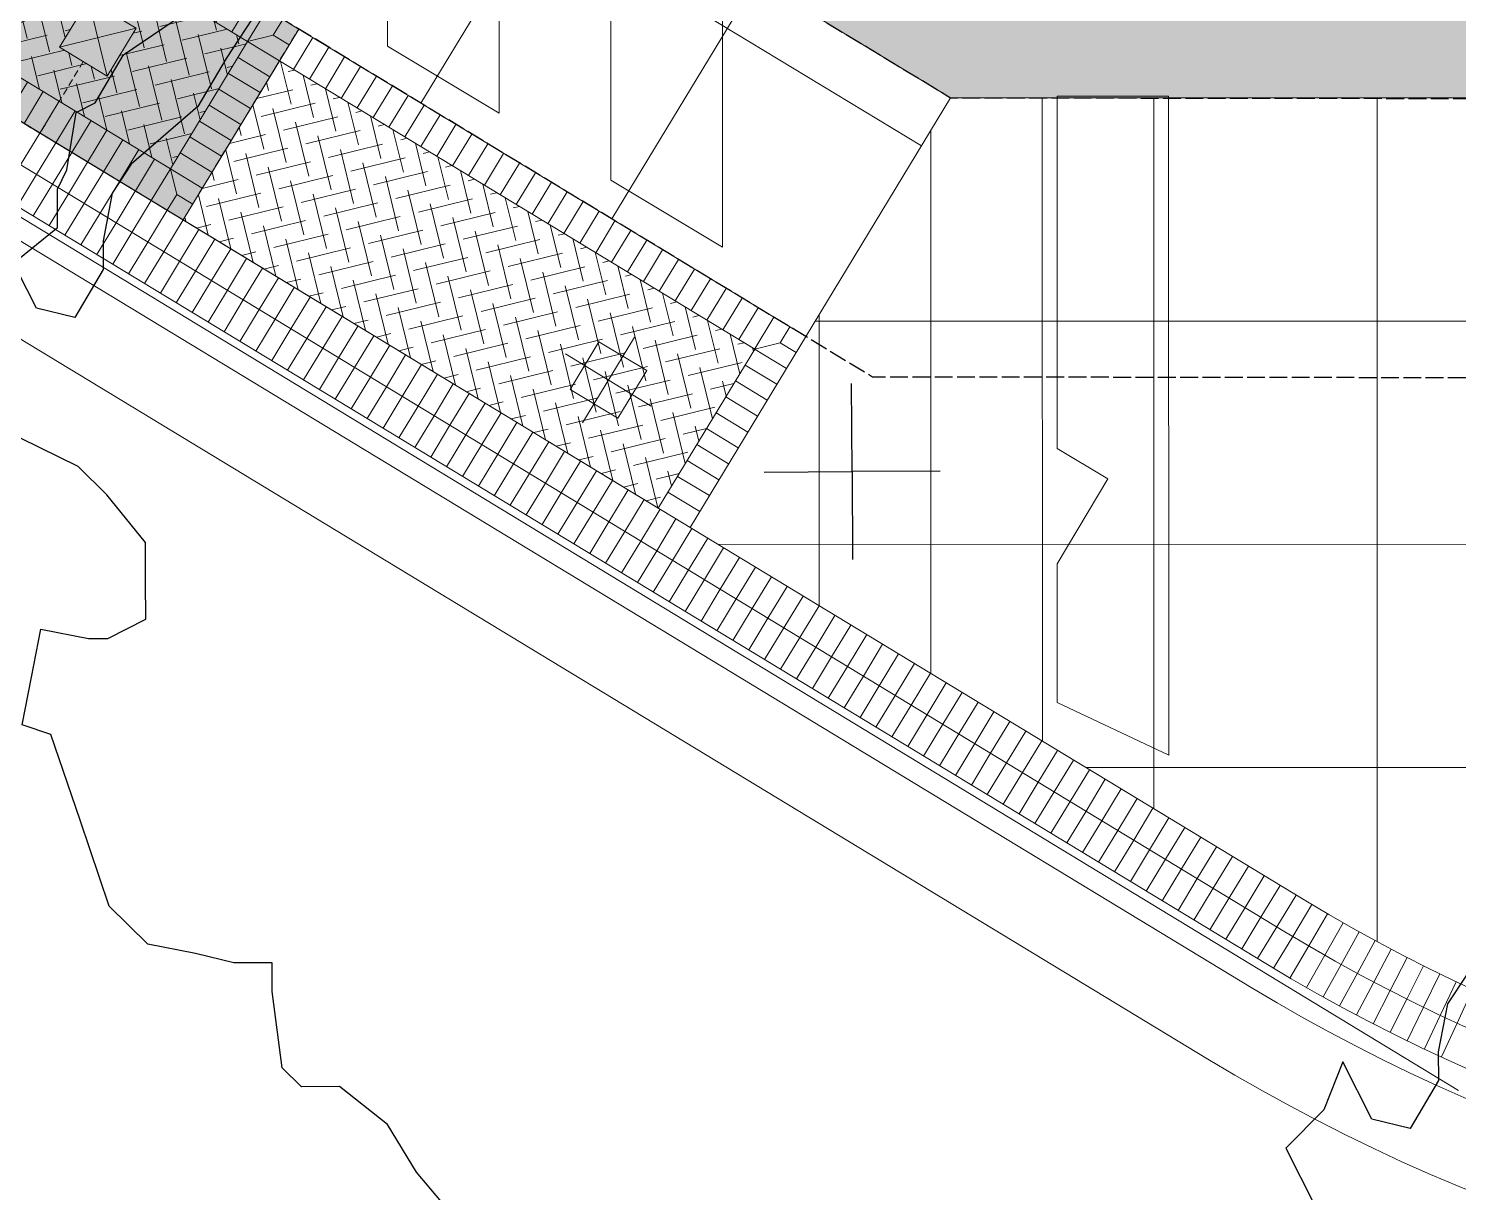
# Model space of a CAD drawing. Header units: inches. Extents: x 3268 to 7018, y 976 to 6708.
# Drawn here: x 5458.9 to 5766.4, y 1197.2 to 1447.5 of the extents above; entities that cross this region are included whole.
import ezdxf

# ---------------------------------------------------------------- set-up
doc = ezdxf.new("R2010")
doc.units = ezdxf.units.IN
doc.header["$MEASUREMENT"] = 0
doc.linetypes.add('IMPORT-DASHED4', pattern=[2.25, 1.5, -0.7499999999999998])
doc.linetypes.add('IMPORT-EASEMENT2', pattern=[4.799999999999999, 3.839999999999999, -0.9599999999999999])
for name, color, linetype, lineweight in [('0-landscaping', 1, 'Continuous', 25), ('C-ANNO-5FT-PED-ZONE', 130, 'Continuous', 25), ('C-CURB-BACK', 40, 'Continuous', 13), ('C-CURB-FACE', 80, 'Continuous', 13), ('C-CURB-GUTR', 22, 'Continuous', 15), ('L-DROPOFF STUDIES-2', 120, 'Continuous', 15), ('L-MASK', 245, 'Continuous', 35), ('L-PVMT-BRCK-HATC', 252, 'Continuous', 15), ('L-PVMT-BRICK', 20, 'Continuous', 13), ('L-PVMT-CONC-HATC', 252, 'Continuous', 15), ('L-PVMT-HATCH BOUND NPLOT', 45, 'Continuous', 15), ('L-SITE-LIGHT', 2, 'Continuous', 15), ('L-SITE-TREE-GRAT', 250, 'Continuous', 13), ('L-SITE-WALL', 33, 'Continuous', 15), ('L-SITE-WALL-HATC', 71, 'Continuous', 15), ('site_dwg', 8, 'Continuous', 9)]:
    doc.layers.add(name, color=color, linetype=linetype, lineweight=lineweight)
doc.layers.add('NPLT', color=200, linetype='Continuous', lineweight=13, plot=False)

# ---------------------------------------------------------------- blocks, each defined once
blk = doc.blocks.new('site_dwg_dec1-V206-Overall Retail Plan Opt 2')
at = {"layer": '0-landscaping', "color": 213, "flags": 128}
blk.add_lwpolyline([(111.6904930847186, -45.17949820201738), (107.5396966369071, -56.13399286589901), (101.3299305751158, -65.27994157050396), (96.02508321279218, -73.39567033511251), (94.46444866163493, -79.32507283475478), (88.78581816499114, -81.63733361044272), (85.58967954539075, -85.3694823210635), (79.36483335835963, -84.88977620523495), (76.46545392851566, -85.66848025415514), (72.77945402137935, -89.47842627423073), (70.31394303901179, -96.43800059293697), (63.31276886607395, -101.2729120204303), (54.88947196641237, -103.2960691635073), (46.34270589714378, -107.9819351812568), (38.17660610735128, -110.1856556462937), (30.56355792520224, -112.6238509327143), (17.92766572879446, -112.4751012213883), (13.15395393323797, -113.7571420526931), (7.599903721816019, -118.0039082048227), (4.885189898590965, -121.0945198974286), (-2.727858282324461, -123.5327151822987), (-5.940907171128287, -118.8853784289522), (-3.599976476821211, -109.9912987397647)], dxfattribs=at)
blk = doc.blocks.new('site_dwg_dec1-V207-Overall Retail Plan Opt 2')
at = {"layer": '0-landscaping', "color": 213, "flags": 128}
for points in [[(17.9276657287919, -112.4751012213855), (13.15395393323524, -113.757142052691), (7.599903721813461, -118.0039082048206), (4.885189898588577, -121.0945198974259), (-2.72785828232736, -123.5327151822967), (-5.940907171130674, -118.8853784289495), (-3.59997647682394, -109.991298739762), (-10.18352567228066, -113.3337794553699), (-17.92108351261231, -113.8374461562198), (-20.26208483139999, -122.7315490584333)], [(-113.6970061503343, -44.31078655997771), (-113.4150734304385, -33.60813601532936), (-111.9789908120019, -25.74425305179102), (-113.5068532183031, -17.1019942628518), (-117.6248491627812, -13.48485254158368), (-117.8740236475241, -9.61591482906442), (-111.6642575858859, -0.4699661230733909), (-108.9495437625956, 2.620645575185335), (-113.0675397062114, 6.237787295143788), (-116.2805885930393, 10.88512405573783), (-120.5231648285298, 16.43677114294769), (-121.0214998896881, 24.1747195992466), (-115.965855372091, 36.15941098107213), (-110.9101685853748, 48.14415048814043), (-113.0937468457123, 51.88722671996583), (-107.5397389064601, 56.13394474226879), (-101.9856886986999, 60.38071088975993), (-97.74311246707292, 54.82906379929772), (-95.6841144938844, 53.02049293666641), (-89.75630951111633, 51.46381599998858), (-86.13667698832067, 55.58464763821029), (-82.51704446383881, 59.70547927386723), (-82.11050309694109, 68.47359954603233), (-82.48428623070502, 74.27706753642632), (-85.9465240524696, 82.79343993861038)], [(-70.68766946013419, 102.2414187691866), (-61.92057036119149, 101.8408481608094), (-58.3009378377028, 105.9616797991293), (-55.46164372382008, 107.1177861229553), (-49.00267481756963, 112.394772213127), (-46.03880041719821, 111.6163731676825), (-38.42578059646257, 114.0545933585927), (-28.62915415534553, 112.7497124130241)], [(-9.471346453594377, 8.319387126080981), (0, 0), (8.319387121136968, 9.471346451995485)], [(9.471346454440207, -8.31938712430201), (0, 0), (-8.319387122217448, -9.471346449256087)]]:
    blk.add_lwpolyline(points, dxfattribs=at)
blk = doc.blocks.new('site_dwg_lighting-12649360-Overall Retail Plan Opt 2')
at = {"layer": 'L-SITE-LIGHT', "color": 53}
for p, q in [((0, 5.399999999441206), (0, -5.399999999441206)), ((-5.399999996647238, 0), (5.399999999441206, 0))]:
    blk.add_line(p, q, dxfattribs=at)
at = {"layer": 'L-SITE-LIGHT', "color": 53, "flags": 128}
blk.add_lwpolyline([(-2.999999997206032, 2.999999998603016), (3.000000002793967, 2.999999998603016), (3.000000002793967, -3.000000001396983), (-2.999999994412064, -3.000000001396983)], close=True, dxfattribs=at)
blk = doc.blocks.new('site_dwg_b1-12649367-Overall Retail Plan Opt 2')
at = {"layer": 'L-PVMT-BRCK-HATC', "color": 53}
blk.add_line((0, -7.990953345783054), (0, 0), dxfattribs=at)
blk = doc.blocks.new('site_dwg_b2-12649368-Overall Retail Plan Opt 2')
at = {"layer": 'L-PVMT-BRCK-HATC', "color": 53}
blk.add_line((0, 0), (0, 7.990953347180038), dxfattribs=at)
blk = doc.blocks.new('site_dwg_tree_grate_pvr-V278-Overall Retail Plan Opt 2')
at = {"layer": 'L-MASK', "lineweight": 15}
blk.add_hatch(color=10, dxfattribs=at).paths.add_polyline_path([(36.00000000000272, 3.41060513164848e-12), (36.00000000000272, 48.00000000000272), (-35.99999999999726, 48.00000000000272), (-35.99999999999726, 2.728484105318784e-12)])
at = {"layer": 'L-PVMT-BRCK-HATC'}
h = blk.add_hatch(dxfattribs=at)
h.set_pattern_fill('FP_230', color=53, style=0, pattern_type=2)
h.set_pattern_definition([(135, (-28, 40), (-5.654025822367634, 4.440892098500626e-16), [11.995, -3.998]), (225, (-30.827, 42.827), (-5.654025822367634, -4.440892098500626e-16), [11.995, -3.998])])
h.paths.add_polyline_path([(28.00000000186537, 8.00000000093405), (28.00000000186537, 39.9999999990714), (-28.00000000185991, 39.9999999990714), (-27.99999999627266, 8.00000000093405)])
h.paths.add_polyline_path([(6.000000000002728, 18.00000000000272), (-6.000000005585206, 18.00000000000272), (-5.999999999997271, 30.00000000000272), (6.000000000002728, 30.00000000000272)])
at = {"layer": 'L-PVMT-BRCK-HATC', "color": 53}
for p, q in [((-24, 40.00000000186264), (-24, 47.99999999999999)), ((-19.99999999813735, 40.00000000046565), (-19.99999999813735, 47.99999999999999)), ((-16.00000000186264, 40.00000000046565), (-16.00000000186264, 47.99999999999999)), ((-12, 40.00000000046565), (-12, 47.99999999999999)), ((-7.999999998137354, 39.99999999906867), (-7.999999998137354, 47.99999999999999)), ((-4.000000001862644, 40.00000000046565), (-4.000000001862644, 47.99999999999999)), ((0, 39.99999999906867), (0, 47.99999999999999)), ((4.000000001862644, 40.00000000046565), (4.000000001862644, 47.99999999999999)), ((7.999999998137354, 39.99999999906867), (7.999999998137354, 47.99999999999999)), ((12, 40.00000000186264), (12, 47.99999999999999)), ((15.99999999627471, 39.99999999906867), (15.99999999627471, 47.99999999999999)), ((20.00000000372529, 40.00000000186264), (20.00000000372529, 47.99999999999999)), ((24, 39.99999999906867), (24, 47.99999999999999)), ((31.99999999813735, 44.00000000093132), (28.00000000186264, 40.00000000186264)), ((-28.00000001303851, 36.00000000139698), (-36.00000001117586, 36.00000000139698)), ((28.00000000186264, 35.99999999999999), (35.99999999999999, 35.99999999999999)), ((-28.00000001303851, 31.99999999953434), (-36.00000001117586, 31.99999999953434)), ((27.99999999627471, 32.00000000093132), (35.99999999999999, 32.00000000093132)), ((-28.00000001303851, 28.00000000046566), (-36.00000001117586, 28.00000000046566)), ((28.00000000186264, 28.00000000046566), (35.99999999999999, 28.00000000046566)), ((-28.00000001303851, 24), (-36.00000001117586, 24)), ((27.99999999627471, 24), (35.99999999999999, 24)), ((-28.00000001303851, 20.00000000093132), (-36.00000001117586, 20.00000000093132)), ((28.00000000186264, 20.00000000093132), (35.99999999999999, 20.00000000093132)), ((-28.00000001303851, 16.00000000046566), (-36.00000001117586, 16.00000000046566)), ((27.99999999627471, 15.99999999906868), (35.99999999999999, 15.99999999906868)), ((-28.00000001303851, 12), (-36.0000000167638, 12)), ((28.00000000186264, 12.00000000139698), (35.99999999999999, 12.00000000139698)), ((-24, 8.00000000093132), (-24, 0)), ((-19.99999999813735, 8.00000000093132), (-19.99999999813735, 0)), ((-16.00000000186264, 8.00000000093132), (-16.00000000186264, 0)), ((-12, 8.00000000093132), (-12, 0)), ((-7.999999998137354, 8.00000000093132), (-7.999999998137354, 0)), ((-4.000000001862644, 8.00000000093132), (-4.000000001862644, 0)), ((0, 8.00000000093132), (0, 0)), ((4.000000001862644, 8.00000000093132), (4.000000001862644, 0)), ((7.999999998137354, 8.00000000093132), (7.999999998137354, 0)), ((12, 8.00000000093132), (12, 0)), ((16.00000000186264, 8.00000000093132), (16.00000000186264, 0)), ((20.00000000372529, 8.00000000093132), (20.00000000372529, 0)), ((24, 7.999999999534338), (24, 0)), ((31.99999999254942, 3.999999987892806), (27.99999999068677, 7.999999991152435))]:
    blk.add_line(p, q, dxfattribs=at)
at = {"layer": 'L-PVMT-BRCK-HATC', "color": 53, "flags": 128}
for points in [[(-36.00000001117586, 44.00000000093132), (-32.00000001490115, 44.00000000093132), (-32.00000001490115, 47.99999999999999)], [(35.99999999999999, 40.00000000046565), (28.00000000186264, 40.00000000046565), (28.00000000186264, 48.00000000139698)], [(31.99999999813735, 47.99999999999999), (31.99999999813735, 44.00000000093132), (35.99999999999999, 44.00000000093132)], [(-32.00000001490115, 43.99999999953433), (-28.00000001303851, 40.00000000046565), (-36.00000001117586, 40.00000000046565)], [(35.99999999999999, 7.999999999534338), (28.00000000186264, 7.999999999534338), (28.00000000186264, 39.99999999906867), (-28.00000000186264, 39.99999999906867), (-28.00000000186264, 8.00000000093132), (28.00000000186264, 8.00000000093132), (28.00000000186264, 0)], [(-32.00000000372528, 3.999999987892806), (-28.00000001303851, 8.00000000093132), (-36.00000001117586, 8.00000000093132)], [(-36.00000000558793, 3.999999987892806), (-32.00000000372528, 3.999999987892806), (-32.00000000372528, 0)], [(35.99999998882412, 3.999999985098838), (31.99999999254942, 3.999999985098838), (31.99999999254942, -1.257285475730896e-08)]]:
    blk.add_lwpolyline(points, dxfattribs=at)
for points in [[(-28.00000001303851, 47.99999999999999), (-28.00000001303851, 39.99999999906867)], [(-28.00000000745058, 0), (-28.00000000745058, 8.00000000093132)]]:
    blk.add_lwpolyline(points, close=True, dxfattribs=at)
at = {"layer": 'L-SITE-TREE-GRAT', "color": 253, "linetype": 'IMPORT-DASHED4'}
for p, q in [((0, 30), (0, 47.99999999860301)), ((0, 18), (0, 0))]:
    blk.add_line(p, q, dxfattribs=at)
at = {"layer": 'L-SITE-TREE-GRAT', "color": 253, "linetype": 'IMPORT-DASHED4', "flags": 128}
blk.add_lwpolyline([(35.99999999999999, 0), (35.99999999999999, 47.99999999999999), (-35.99999999999999, 47.99999999999999), (-35.99999999999999, 0)], close=True, dxfattribs=at)
at = {"layer": 'L-SITE-TREE-GRAT', "color": 253, "flags": 128}
for points in [[(-35.99999999999999, 47.99999999999999), (35.99999999999999, 47.99999999999999), (35.99999999999999, 0), (-35.99999999999999, 0)], [(-6.000000005587935, 18), (5.999999999999999, 18), (5.999999999999999, 30), (-5.999999999999999, 30)]]:
    blk.add_lwpolyline(points, close=True, dxfattribs=at)
at = {"layer": 'NPLT', "color": 253}
for p, q in [((5.999999999999999, 30), (-6.000000005587935, 18)), ((-5.999999999999999, 30), (5.999999999999999, 18))]:
    blk.add_line(p, q, dxfattribs=at)
blk = doc.blocks.new('site_dwg-12440225-Overall Retail Plan Opt 2')
at = {"layer": 'L-PVMT-BRCK-HATC'}
h = blk.add_hatch(dxfattribs=at)
h.set_pattern_fill('FP_245', color=53, style=0, pattern_type=2)
h.set_pattern_definition([(279.96, (24339643.438, 9814490.821), (4.629241630105641, -3.246248593391589), [11.995, -3.998]), (9.96, (24339644.13, 9814486.883), (4.629241630105641, -3.246248593391589), [11.995, -3.998])])
h.paths.add_polyline_path([(24340278.08388434, 9813987.178215655), (24340301.04677705, 9814019.925893249), (24340203.1593488, 9814088.56520646), (24340180.19126545, 9814055.810120422)])
at = {"layer": 'L-SITE-WALL-HATC'}
blk.add_hatch(color=10, dxfattribs=at).paths.add_polyline_path([(24340346.63954691, 9814071.012105761), (24340725.57169416, 9814045.798087202), (24340733.2833098, 9814161.690702261), (24340681.75308152, 9814172.890222268), (24340675.12027169, 9814073.208179656), (24340354.92622115, 9814094.51378487), (24339904.04682077, 9814410.673408046), (24339908.0517354, 9814470.980348537), (24339803.69557036, 9814510.352719767), (24339776.13756039, 9814471.051878992), (24340317.68662572, 9814091.31408595)])
at = {"layer": 'C-ANNO-5FT-PED-ZONE', "color": 213, "linetype": 'IMPORT-EASEMENT2', "flags": 128}
for points in [[(24341173.43156312, 9817974.569704888), (24341064.86211379, 9817879.53891328), (24341058.60739409, 9817785.539047208), (24341020.66169335, 9817759.050960105), (24341002.73584636, 9817494.243455587), (24341098.03372912, 9817385.653583419), (24341049.7296923, 9816657.855822798), (24340942.84306337, 9816588.119622858), (24340903.15724013, 9815991.696087312), (24340997.75345884, 9815877.316419568), (24340956.93820208, 9815281.87627089), (24340851.85462972, 9815190.060175546), (24340840.21389879, 9815028.451841284), (24340816.31959692, 9814987.856953233), (24340807.91752753, 9814861.58536387), (24340828.33680849, 9814837.590900285), (24340814.20948071, 9814639.141274119), (24340820.32276781, 9814572.244142456), (24340784.23728234, 9814041.25000657), (24340346.67693986, 9814070.985885575), (24339654.20889217, 9814556.549067944), (24339621.08674325, 9814593.99079329), (24339537.64412129, 9814651.844636435), (24339442.83972673, 9814690.826514924), (24339354.14331621, 9814753.02102556), (24339330.46229357, 9814798.298159737), (24339230.23757831, 9814867.973883716), (24339182.6163684, 9814867.152440649), (24339131.69313189, 9814915.47795062), (24338893.2467398, 9815077.690702066), (24338651.59712844, 9815247.640438044), (24338560.99241732, 9815303.182211477)], [(24340893.31874154, 9815000.390094232), (24340875.24280314, 9814969.680232948), (24340869.40288803, 9814881.91431137), (24340889.92706264, 9814857.796588449), (24340874.40430799, 9814639.745099468), (24340880.50876207, 9814572.944626614), (24340840.03109242, 9813977.31996076), (24340325.92286136, 9814012.25790799), (24339613.96231484, 9814511.489359668), (24339580.94692304, 9814548.810405312), (24339508.80653985, 9814598.827990033), (24339413.85344962, 9814637.871009542), (24339307.74243177, 9814712.276758194), (24339284.12095693, 9814757.44003944), (24339211.89866129, 9814807.648620464), (24339161.49360283, 9814806.779157344), (24339151.81188077, 9814813.668659829), (24339093.9211708, 9814868.606214345), (24338859.11244131, 9815028.344299465), (24338618.62753263, 9815197.47491178), (24338556.48951734, 9815235.566259611)]]:
    blk.add_lwpolyline(points, dxfattribs=at)
at = {"layer": 'C-CURB-BACK', "color": 253, "flags": 128}
blk.add_lwpolyline([(24340401.93921543, 9813880.788470147), (24338872.43439575, 9814953.287384562), (24338868.98964451, 9814948.374779465)], dxfattribs=at)
at = {"layer": 'C-CURB-BACK', "color": 253}
blk.add_arc((24340618.95854397, 9814190.28259131), 377.9999999997335, 234.961607043538, 356.1931696253687, dxfattribs=at)
at = {"layer": 'C-CURB-FACE', "color": 253}
blk.add_line((24338868.9896445, 9814948.374779465), (24340398.49446417, 9813875.875865046), dxfattribs=at)
blk.add_arc((24340618.95854397, 9814190.282591308), 383.9999999998238, 234.9616070431831, 356.1931696255694, dxfattribs=at)
at = {"layer": 'C-CURB-GUTR', "color": 53, "flags": 128}
blk.add_lwpolyline([(24338550.76025077, 9815149.53507655), (24338858.65539077, 9814933.636964172), (24340388.16021044, 9813861.138049757)], dxfattribs=at)
at = {"layer": 'C-CURB-GUTR', "color": 53}
blk.add_arc((24340618.95854397, 9814190.282591308), 401.9999999978519, 234.9616070434531, 356.1931696255962, dxfattribs=at)
at = {"layer": 'L-DROPOFF STUDIES-2', "color": 131}
blk.add_line((24340110.25164308, 9814083.411542553), (24340441.49222345, 9813850.807013558), dxfattribs=at)
at = {"layer": 'L-PVMT-BRCK-HATC', "color": 53}
for p, q in [((24340267.36087112, 9814126.602839053), (24340232.91335908, 9814077.47678859)), ((24340306.66171193, 9814099.04482911), (24340272.21419988, 9814049.918778647)), ((24340207.75447006, 9814095.118369395), (24340312.1920356, 9814021.886056421)), ((24340346.63954691, 9814071.012105761), (24340284.63402447, 9813982.585213993)), ((24340300.92923795, 9814019.758275162), (24340305.64189546, 9814026.479058083)), ((24340300.79578651, 9814020.101889472), (24340307.59691437, 9814015.332893554)), ((24340306.61834513, 9814020.904464453), (24340301.04677425, 9814019.925895222))]:
    blk.add_line(p, q, dxfattribs=at)
at = {"layer": 'L-PVMT-BRCK-HATC', "color": 53, "flags": 128}
for points in [[(24340203.16247996, 9814088.567519905), (24340180.19126545, 9814055.810120422), (24340278.08388434, 9813987.178215655), (24340301.04677705, 9814019.925893249), (24340203.1614684, 9814088.56822926), (24340301.04677424, 9814019.925895216), (24340278.08388434, 9813987.178215655)], [(24340308.91696553, 9814024.182557251), (24340306.61834513, 9814020.904464452), (24340309.8934152, 9814018.60796362)]]:
    blk.add_lwpolyline(points, dxfattribs=at)
at = {"layer": 'L-PVMT-BRICK', "color": 253}
for p, q in [((24340411.12521875, 9813893.88875041), (24339837.98055032, 9814295.781589674)), ((24340406.53221709, 9813887.338610278), (24339833.38754866, 9814289.231449546))]:
    blk.add_line(p, q, dxfattribs=at)
for centre, radius, start, end in [((24340618.95854397, 9814190.282591308), 369.9999999970162, 234.9616070428486, 356.19316962565), ((24340618.95854397, 9814190.282591306), 361.9999999977686, 234.961607043239, 356.1931696259659)]:
    blk.add_arc(centre, radius, start, end, dxfattribs=at)
at = {"layer": 'L-PVMT-CONC-HATC', "color": 53}
for p, q in [((24340339.75004442, 9814061.186895564), (24338905.5935904, 9815066.826904181)), ((24340366.36601238, 9814069.699513335), (24340357.18439674, 9813931.712412225)), ((24340390.31305783, 9814068.106084926), (24340380.16522753, 9813915.5981014)), ((24340341.95582758, 9814064.332591966), (24340334.20356596, 9813947.826723047)), ((24340438.20714873, 9814064.919228109), (24340426.16184855, 9813883.894872505)), ((24340315.3809871, 9814026.43386214), (24340311.22273517, 9813963.941033868))]:
    blk.add_line(p, q, dxfattribs=at)
at = {"layer": 'L-PVMT-CONC-HATC', "color": 53, "flags": 128}
for points in [[(24340314.41092527, 9814025.050444191), (24340713.05775585, 9813998.524617188), (24340851.77400352, 9813989.294484382)], [(24340864.35555007, 9813940.351169182), (24340709.87089903, 9813950.630526282), (24340290.40014795, 9813978.541970003)], [(24340827.90244235, 9813894.670603503), (24340706.68404221, 9813902.736435376), (24340366.19760759, 9813925.392289054)]]:
    blk.add_lwpolyline(points, dxfattribs=at)
at = {"layer": 'L-PVMT-HATCH BOUND NPLOT', "color": 61, "flags": 128}
for points in [[(24340226.59486488, 9814090.200635513), (24340232.52994162, 9814179.396707293), (24340256.47698707, 9814177.803278912), (24340249.82397633, 9814077.817642588), (24340249.58448198, 9814074.218370585)], [(24340272.57409907, 9814058.236105658), (24340277.23717576, 9814128.315759622), (24340301.18422122, 9814126.72233124), (24340295.56371616, 9814042.253840733)], [(24340360.90410189, 9813939.776180046), (24340362.88627438, 9813969.56551684), (24340375.01860158, 9813987.017208323), (24340364.53256743, 9813994.307045948), (24340369.5592036, 9814069.850500677), (24340393.50624906, 9814068.257072296), (24340384.09987545, 9813926.892164374)]]:
    blk.add_lwpolyline(points, close=True, dxfattribs=at)
at = {"layer": 'L-SITE-WALL', "color": 53, "flags": 128}
blk.add_lwpolyline([(24340675.12027169, 9814073.208179656), (24340681.75308152, 9814172.890222268), (24340733.2833098, 9814161.690702261), (24340725.57169416, 9814045.798087202), (24340346.63954691, 9814071.012105761), (24339776.13756039, 9814471.051878992), (24339803.69557036, 9814510.352719767), (24339806.05947362, 9814509.460846474)], dxfattribs=at)
for name, p, xscale, yscale, zscale, rotation in [('site_dwg_dec1-V206-Overall Retail Plan Opt 2', (24340045.19799403, 9814185.302181646), 1.5, 1.5, 1.5, 37.81158375857705), ('site_dwg_dec1-V207-Overall Retail Plan Opt 2', (24340320.20795669, 9813992.265896056), 1.5, 1.5, 1.5, 37.81158375857705), ('site_dwg_lighting-12649360-Overall Retail Plan Opt 2', (24340269.20241418, 9814015.390224762), 1.999999999999999, 1.999999999999999, 1.999999999999999, 324.9616071394495)]:
    blk.add_blockref(name, p, dxfattribs=dict(xscale=xscale, yscale=yscale, zscale=zscale, rotation=rotation))
for name, p, rotation in [('site_dwg_tree_grate_pvr-V278-Overall Retail Plan Opt 2', (24340150.72082951, 9814076.48603605), 324.9616070893673), ('site_dwg_b2-12649368-Overall Retail Plan Opt 2', (24340206.07179893, 9814086.527352145), 324.9598377711418), ('site_dwg_b2-12649368-Overall Retail Plan Opt 2', (24340209.34679808, 9814084.230750183), 324.9598377711418), ('site_dwg_b2-12649368-Overall Retail Plan Opt 2', (24340212.62179723, 9814081.934148218), 324.9598377711418), ('site_dwg_b2-12649368-Overall Retail Plan Opt 2', (24340215.89679638, 9814079.637546256), 324.9598377711418), ('site_dwg_b2-12649368-Overall Retail Plan Opt 2', (24340219.17179553, 9814077.340944292), 324.9598377711418), ('site_dwg_b2-12649368-Overall Retail Plan Opt 2', (24340222.44679468, 9814075.044342328), 324.9598377711418), ('site_dwg_b2-12649368-Overall Retail Plan Opt 2', (24340225.72179382, 9814072.747740366), 324.9598377711418), ('site_dwg_b2-12649368-Overall Retail Plan Opt 2', (24340146.1278271, 9814069.935894825), 324.9616071257244), ('site_dwg_b2-12649368-Overall Retail Plan Opt 2', (24340228.99679297, 9814070.451138403), 324.9598377711418), ('site_dwg_b2-12649368-Overall Retail Plan Opt 2', (24340149.40289717, 9814067.639393998), 324.9616071257244), ('site_dwg_b2-12649368-Overall Retail Plan Opt 2', (24340232.27179212, 9814068.154536441), 324.9598377711418), ('site_dwg_b2-12649368-Overall Retail Plan Opt 2', (24340235.54679127, 9814065.857934477), 324.9598377711418), ('site_dwg_b2-12649368-Overall Retail Plan Opt 2', (24340152.67796724, 9814065.342893172), 324.9616071257244), ('site_dwg_b2-12649368-Overall Retail Plan Opt 2', (24340155.9530373, 9814063.046392344), 324.9616071257244), ('site_dwg_b2-12649368-Overall Retail Plan Opt 2', (24340238.82179042, 9814063.561332515), 324.9598377711418), ('site_dwg_b1-12649367-Overall Retail Plan Opt 2', (24340149.40289717, 9814067.639393998), 324.9616071257244), ('site_dwg_b2-12649368-Overall Retail Plan Opt 2', (24340159.22810737, 9814060.749891518), 324.9616071257244), ('site_dwg_b2-12649368-Overall Retail Plan Opt 2', (24340242.09678957, 9814061.26473055), 324.9598377711418), ('site_dwg_b1-12649367-Overall Retail Plan Opt 2', (24340152.67796724, 9814065.342893172), 324.9616071257244), ('site_dwg_b1-12649367-Overall Retail Plan Opt 2', (24340155.9530373, 9814063.046392344), 324.9616071257244), ('site_dwg_b2-12649368-Overall Retail Plan Opt 2', (24340162.50317744, 9814058.453390691), 324.9616071257244), ('site_dwg_b2-12649368-Overall Retail Plan Opt 2', (24340245.37178872, 9814058.968128588), 324.9598377711418), ('site_dwg_b2-12649368-Overall Retail Plan Opt 2', (24340248.64678786, 9814056.671526624), 324.9598377711418), ('site_dwg_b1-12649367-Overall Retail Plan Opt 2', (24340159.22810737, 9814060.749891518), 324.9616071257244), ('site_dwg_b2-12649368-Overall Retail Plan Opt 2', (24340165.77824751, 9814056.156889865), 324.9616071257244), ('site_dwg_b2-12649368-Overall Retail Plan Opt 2', (24340169.05331758, 9814053.860389039), 324.9616071257244), ('site_dwg_b2-12649368-Overall Retail Plan Opt 2', (24340251.92178701, 9814054.374924662), 324.9598377711418), ('site_dwg_b1-12649367-Overall Retail Plan Opt 2', (24340162.50317744, 9814058.453390691), 324.9616071257244), ('site_dwg_b2-12649368-Overall Retail Plan Opt 2', (24340172.32838765, 9814051.56388821), 324.9616071257244), ('site_dwg_b2-12649368-Overall Retail Plan Opt 2', (24340255.19678616, 9814052.0783227), 324.9598377711418), ('site_dwg_b1-12649367-Overall Retail Plan Opt 2', (24340165.77824751, 9814056.156889865), 324.9616071257244), ('site_dwg_b1-12649367-Overall Retail Plan Opt 2', (24340169.05331758, 9814053.860389039), 324.9616071257244), ('site_dwg_b2-12649368-Overall Retail Plan Opt 2', (24340175.60345772, 9814049.267387385), 324.9616071257244), ('site_dwg_b2-12649368-Overall Retail Plan Opt 2', (24340258.47178531, 9814049.781720735), 324.9598377711418), ('site_dwg_b2-12649368-Overall Retail Plan Opt 2', (24340261.74678446, 9814047.485118773), 324.9598377711418), ('site_dwg_b1-12649367-Overall Retail Plan Opt 2', (24340172.32838765, 9814051.56388821), 324.9616071257244), ('site_dwg_b2-12649368-Overall Retail Plan Opt 2', (24340178.87852778, 9814046.970886558), 324.9616071257244), ('site_dwg_b2-12649368-Overall Retail Plan Opt 2', (24340182.15359785, 9814044.674385732), 324.9616071257244), ('site_dwg_b2-12649368-Overall Retail Plan Opt 2', (24340265.02178361, 9814045.188516809), 324.9598377711418), ('site_dwg_b1-12649367-Overall Retail Plan Opt 2', (24340175.60345772, 9814049.267387385), 324.9616071257244), ('site_dwg_b2-12649368-Overall Retail Plan Opt 2', (24340185.42866792, 9814042.377884906), 324.9616071257244), ('site_dwg_b2-12649368-Overall Retail Plan Opt 2', (24340268.29678276, 9814042.891914846), 324.9598377711418), ('site_dwg_b1-12649367-Overall Retail Plan Opt 2', (24340178.87852778, 9814046.970886558), 324.9616071257244), ('site_dwg_b1-12649367-Overall Retail Plan Opt 2', (24340182.15359785, 9814044.674385732), 324.9616071257244), ('site_dwg_b2-12649368-Overall Retail Plan Opt 2', (24340188.70373799, 9814040.08138408), 324.9616071257244), ('site_dwg_b2-12649368-Overall Retail Plan Opt 2', (24340271.5717819, 9814040.595312882), 324.9598377711418), ('site_dwg_b2-12649368-Overall Retail Plan Opt 2', (24340274.84678105, 9814038.29871092), 324.9598377711418), ('site_dwg_b1-12649367-Overall Retail Plan Opt 2', (24340185.42866792, 9814042.377884906), 324.9616071257244), ('site_dwg_b2-12649368-Overall Retail Plan Opt 2', (24340191.97880806, 9814037.784883251), 324.9616071257244), ('site_dwg_b2-12649368-Overall Retail Plan Opt 2', (24340195.25387812, 9814035.488382425), 324.9616071257244), ('site_dwg_b2-12649368-Overall Retail Plan Opt 2', (24340278.1217802, 9814036.002108958), 324.9598377711418), ('site_dwg_b1-12649367-Overall Retail Plan Opt 2', (24340188.70373799, 9814040.08138408), 324.9616071257244), ('site_dwg_b2-12649368-Overall Retail Plan Opt 2', (24340198.5289482, 9814033.191881599), 324.9616071257244), ('site_dwg_b2-12649368-Overall Retail Plan Opt 2', (24340281.39677935, 9814033.705506993), 324.9598377711418), ('site_dwg_b1-12649367-Overall Retail Plan Opt 2', (24340191.97880806, 9814037.784883251), 324.9616071257244), ('site_dwg_b1-12649367-Overall Retail Plan Opt 2', (24340195.25387812, 9814035.488382425), 324.9616071257244), ('site_dwg_b2-12649368-Overall Retail Plan Opt 2', (24340201.80401826, 9814030.895380773), 324.9616071257244), ('site_dwg_b2-12649368-Overall Retail Plan Opt 2', (24340284.6717785, 9814031.408905031), 324.9598377711418), ('site_dwg_b2-12649368-Overall Retail Plan Opt 2', (24340287.94677765, 9814029.112303067), 324.9598377711418), ('site_dwg_b1-12649367-Overall Retail Plan Opt 2', (24340198.5289482, 9814033.191881599), 324.9616071257244), ('site_dwg_b2-12649368-Overall Retail Plan Opt 2', (24340205.07908833, 9814028.598879946), 324.9616071257244), ('site_dwg_b2-12649368-Overall Retail Plan Opt 2', (24340208.3541584, 9814026.30237912), 324.9616071257244), ('site_dwg_b2-12649368-Overall Retail Plan Opt 2', (24340291.2217768, 9814026.815701105), 324.9598377711418), ('site_dwg_b1-12649367-Overall Retail Plan Opt 2', (24340201.80401826, 9814030.895380773), 324.9616071257244), ('site_dwg_b2-12649368-Overall Retail Plan Opt 2', (24340211.62922847, 9814024.005878294), 324.9616071257244), ('site_dwg_b2-12649368-Overall Retail Plan Opt 2', (24340294.49677594, 9814024.51909914), 324.9598377711418), ('site_dwg_b1-12649367-Overall Retail Plan Opt 2', (24340205.07908833, 9814028.598879946), 324.9616071257244), ('site_dwg_b1-12649367-Overall Retail Plan Opt 2', (24340208.3541584, 9814026.30237912), 324.9616071257244), ('site_dwg_b2-12649368-Overall Retail Plan Opt 2', (24340214.90429854, 9814021.709377468), 324.9616071257244), ('site_dwg_b2-12649368-Overall Retail Plan Opt 2', (24340297.77177509, 9814022.222497178), 324.9598377711418), ('site_dwg_b1-12649367-Overall Retail Plan Opt 2', (24340211.62922847, 9814024.005878294), 324.9616071257244), ('site_dwg_b2-12649368-Overall Retail Plan Opt 2', (24340218.17936861, 9814019.412876641), 324.9616071257244), ('site_dwg_b2-12649368-Overall Retail Plan Opt 2', (24340221.45443868, 9814017.116375815), 324.9616071257244), ('site_dwg_b1-12649367-Overall Retail Plan Opt 2', (24340214.90429854, 9814021.709377468), 324.9616071257244), ('site_dwg_b2-12649368-Overall Retail Plan Opt 2', (24340224.72950874, 9814014.819874987), 324.9616071257244), ('site_dwg_b1-12649367-Overall Retail Plan Opt 2', (24340218.17936861, 9814019.412876641), 324.9616071257244), ('site_dwg_b1-12649367-Overall Retail Plan Opt 2', (24340221.45443868, 9814017.116375815), 324.9616071257244), ('site_dwg_b2-12649368-Overall Retail Plan Opt 2', (24340228.00457881, 9814012.52337416), 324.9616071257244), ('site_dwg_b1-12649367-Overall Retail Plan Opt 2', (24340224.72950874, 9814014.819874987), 324.9616071257244), ('site_dwg_b2-12649368-Overall Retail Plan Opt 2', (24340231.27964888, 9814010.226873334), 324.9616071257244), ('site_dwg_b2-12649368-Overall Retail Plan Opt 2', (24340234.55471895, 9814007.930372508), 324.9616071257244), ('site_dwg_b2-12649368-Overall Retail Plan Opt 2', (24340298.75027341, 9814016.650825152), 234.9616070462234), ('site_dwg_b1-12649367-Overall Retail Plan Opt 2', (24340228.00457881, 9814012.52337416), 324.9616071257244), ('site_dwg_b2-12649368-Overall Retail Plan Opt 2', (24340237.82978902, 9814005.633871682), 324.9616071257244), ('site_dwg_b2-12649368-Overall Retail Plan Opt 2', (24340296.45377258, 9814013.375755087), 234.9616070462234), ('site_dwg_b1-12649367-Overall Retail Plan Opt 2', (24340231.27964888, 9814010.226873334), 324.9616071257244), ('site_dwg_b1-12649367-Overall Retail Plan Opt 2', (24340234.55471895, 9814007.930372508), 324.9616071257244), ('site_dwg_b2-12649368-Overall Retail Plan Opt 2', (24340241.10485908, 9814003.337370854), 324.9616071257244), ('site_dwg_b2-12649368-Overall Retail Plan Opt 2', (24340294.15727175, 9814010.10068502), 234.9616070462234), ('site_dwg_b1-12649367-Overall Retail Plan Opt 2', (24340237.82978902, 9814005.633871682), 324.9616071257244), ('site_dwg_b2-12649368-Overall Retail Plan Opt 2', (24340244.37992916, 9814001.040870028), 324.9616071257244), ('site_dwg_b2-12649368-Overall Retail Plan Opt 2', (24340247.65499922, 9813998.744369201), 324.9616071257244), ('site_dwg_b2-12649368-Overall Retail Plan Opt 2', (24340291.86077092, 9814006.825614955), 234.9616070462234), ('site_dwg_b1-12649367-Overall Retail Plan Opt 2', (24340241.10485908, 9814003.337370854), 324.9616071257244), ('site_dwg_b2-12649368-Overall Retail Plan Opt 2', (24340250.93006929, 9813996.447868375), 324.9616071257244), ('site_dwg_b2-12649368-Overall Retail Plan Opt 2', (24340289.56427009, 9814003.55054489), 234.9616070462234), ('site_dwg_b1-12649367-Overall Retail Plan Opt 2', (24340244.37992916, 9814001.040870028), 324.9616071257244), ('site_dwg_b1-12649367-Overall Retail Plan Opt 2', (24340247.65499922, 9813998.744369201), 324.9616071257244), ('site_dwg_b2-12649368-Overall Retail Plan Opt 2', (24340254.20513936, 9813994.151367549), 324.9616071257244), ('site_dwg_b2-12649368-Overall Retail Plan Opt 2', (24340257.48020943, 9813991.85486672), 324.9616071257244), ('site_dwg_b2-12649368-Overall Retail Plan Opt 2', (24340287.26776925, 9814000.275474824), 234.9616070462234), ('site_dwg_b1-12649367-Overall Retail Plan Opt 2', (24340250.93006929, 9813996.447868375), 324.9616071257244), ('site_dwg_b2-12649368-Overall Retail Plan Opt 2', (24340260.7552795, 9813989.558365894), 324.9616071257244), ('site_dwg_b2-12649368-Overall Retail Plan Opt 2', (24340284.97126842, 9813997.00040476), 234.9616070462234), ('site_dwg_b1-12649367-Overall Retail Plan Opt 2', (24340254.20513936, 9813994.151367549), 324.9616071257244), ('site_dwg_b2-12649368-Overall Retail Plan Opt 2', (24340264.03034956, 9813987.261865068), 324.9616071257244), ('site_dwg_b2-12649368-Overall Retail Plan Opt 2', (24340282.67476759, 9813993.725334693), 234.9616070462234), ('site_dwg_b1-12649367-Overall Retail Plan Opt 2', (24340257.48020943, 9813991.85486672), 324.9616071257244), ('site_dwg_b1-12649367-Overall Retail Plan Opt 2', (24340260.7552795, 9813989.558365894), 324.9616071257244), ('site_dwg_b2-12649368-Overall Retail Plan Opt 2', (24340267.30541963, 9813984.965364242), 324.9616071257244), ('site_dwg_b2-12649368-Overall Retail Plan Opt 2', (24340270.5804897, 9813982.668863416), 324.9616071257244), ('site_dwg_b2-12649368-Overall Retail Plan Opt 2', (24340280.37826676, 9813990.450264629), 234.9616070462234), ('site_dwg_b1-12649367-Overall Retail Plan Opt 2', (24340264.03034956, 9813987.261865068), 324.9616071257244), ('site_dwg_b2-12649368-Overall Retail Plan Opt 2', (24340273.85555977, 9813980.37236259), 324.9616071257244), ('site_dwg_b1-12649367-Overall Retail Plan Opt 2', (24340267.30541963, 9813984.965364242), 324.9616071257244), ('site_dwg_b2-12649368-Overall Retail Plan Opt 2', (24340277.13062984, 9813978.075861763), 324.9616071257244), ('site_dwg_b1-12649367-Overall Retail Plan Opt 2', (24340270.5804897, 9813982.668863416), 324.9616071257244), ('site_dwg_b1-12649367-Overall Retail Plan Opt 2', (24340273.85555977, 9813980.37236259), 324.9616071257244), ('site_dwg_b2-12649368-Overall Retail Plan Opt 2', (24340280.40569991, 9813975.779360937), 324.9616071257244), ('site_dwg_b2-12649368-Overall Retail Plan Opt 2', (24340283.68076998, 9813973.48286011), 324.9616071257244), ('site_dwg_b1-12649367-Overall Retail Plan Opt 2', (24340277.13062984, 9813978.075861763), 324.9616071257244), ('site_dwg_b2-12649368-Overall Retail Plan Opt 2', (24340286.95584004, 9813971.186359284), 324.9616071257244), ('site_dwg_b1-12649367-Overall Retail Plan Opt 2', (24340280.40569991, 9813975.779360937), 324.9616071257244), ('site_dwg_b2-12649368-Overall Retail Plan Opt 2', (24340290.23091011, 9813968.889858456), 324.9616071257244), ('site_dwg_b1-12649367-Overall Retail Plan Opt 2', (24340283.68076998, 9813973.48286011), 324.9616071257244), ('site_dwg_b1-12649367-Overall Retail Plan Opt 2', (24340286.95584004, 9813971.186359284), 324.9616071257244), ('site_dwg_b2-12649368-Overall Retail Plan Opt 2', (24340293.50598018, 9813966.59335763), 324.9616071257244), ('site_dwg_b2-12649368-Overall Retail Plan Opt 2', (24340296.78105025, 9813964.296856804), 324.9616071257244), ('site_dwg_b1-12649367-Overall Retail Plan Opt 2', (24340290.23091011, 9813968.889858456), 324.9616071257244), ('site_dwg_b2-12649368-Overall Retail Plan Opt 2', (24340300.05612032, 9813962.000355978), 324.9616071257244), ('site_dwg_b1-12649367-Overall Retail Plan Opt 2', (24340293.50598018, 9813966.59335763), 324.9616071257244), ('site_dwg_b2-12649368-Overall Retail Plan Opt 2', (24340303.33119038, 9813959.703855151), 324.9616071257244), ('site_dwg_b1-12649367-Overall Retail Plan Opt 2', (24340296.78105025, 9813964.296856804), 324.9616071257244), ('site_dwg_b1-12649367-Overall Retail Plan Opt 2', (24340300.05612032, 9813962.000355978), 324.9616071257244), ('site_dwg_b2-12649368-Overall Retail Plan Opt 2', (24340306.60626046, 9813957.407354323), 324.9616071257244), ('site_dwg_b2-12649368-Overall Retail Plan Opt 2', (24340309.88133052, 9813955.110853497), 324.9616071257244), ('site_dwg_b1-12649367-Overall Retail Plan Opt 2', (24340303.33119038, 9813959.703855151), 324.9616071257244), ('site_dwg_b2-12649368-Overall Retail Plan Opt 2', (24340313.15640059, 9813952.81435267), 324.9616071257244), ('site_dwg_b1-12649367-Overall Retail Plan Opt 2', (24340306.60626046, 9813957.407354323), 324.9616071257244), ('site_dwg_b2-12649368-Overall Retail Plan Opt 2', (24340316.43147066, 9813950.517851844), 324.9616071257244), ('site_dwg_b1-12649367-Overall Retail Plan Opt 2', (24340309.88133052, 9813955.110853497), 324.9616071257244), ('site_dwg_b1-12649367-Overall Retail Plan Opt 2', (24340313.15640059, 9813952.81435267), 324.9616071257244), ('site_dwg_b2-12649368-Overall Retail Plan Opt 2', (24340319.70654073, 9813948.221351018), 324.9616071257244), ('site_dwg_b2-12649368-Overall Retail Plan Opt 2', (24340322.9816108, 9813945.92485019), 324.9616071257244), ('site_dwg_b1-12649367-Overall Retail Plan Opt 2', (24340316.43147066, 9813950.517851844), 324.9616071257244), ('site_dwg_b2-12649368-Overall Retail Plan Opt 2', (24340326.25668087, 9813943.628349364), 324.9616071257244), ('site_dwg_b1-12649367-Overall Retail Plan Opt 2', (24340319.70654073, 9813948.221351018), 324.9616071257244), ('site_dwg_b2-12649368-Overall Retail Plan Opt 2', (24340329.53175094, 9813941.331848538), 324.9616071257244), ('site_dwg_b1-12649367-Overall Retail Plan Opt 2', (24340322.9816108, 9813945.92485019), 324.9616071257244), ('site_dwg_b1-12649367-Overall Retail Plan Opt 2', (24340326.25668087, 9813943.628349364), 324.9616071257244), ('site_dwg_b2-12649368-Overall Retail Plan Opt 2', (24340332.806821, 9813939.035347711), 324.9616071257244), ('site_dwg_b2-12649368-Overall Retail Plan Opt 2', (24340336.08189107, 9813936.738846885), 324.9616071257244), ('site_dwg_b1-12649367-Overall Retail Plan Opt 2', (24340329.53175094, 9813941.331848538), 324.9616071257244), ('site_dwg_b2-12649368-Overall Retail Plan Opt 2', (24340339.35696114, 9813934.442346059), 324.9616071257244), ('site_dwg_b1-12649367-Overall Retail Plan Opt 2', (24340332.806821, 9813939.035347711), 324.9616071257244), ('site_dwg_b2-12649368-Overall Retail Plan Opt 2', (24340342.63203121, 9813932.145845233), 324.9616071257244), ('site_dwg_b1-12649367-Overall Retail Plan Opt 2', (24340336.08189107, 9813936.738846885), 324.9616071257244), ('site_dwg_b1-12649367-Overall Retail Plan Opt 2', (24340339.35696114, 9813934.442346059), 324.9616071257244), ('site_dwg_b2-12649368-Overall Retail Plan Opt 2', (24340345.90710128, 9813929.849344406), 324.9616071257244), ('site_dwg_b2-12649368-Overall Retail Plan Opt 2', (24340349.18217134, 9813927.55284358), 324.9616071257244), ('site_dwg_b1-12649367-Overall Retail Plan Opt 2', (24340342.63203121, 9813932.145845233), 324.9616071257244), ('site_dwg_b2-12649368-Overall Retail Plan Opt 2', (24340352.45724142, 9813925.256342754), 324.9616071257244), ('site_dwg_b1-12649367-Overall Retail Plan Opt 2', (24340345.90710128, 9813929.849344406), 324.9616071257244), ('site_dwg_b2-12649368-Overall Retail Plan Opt 2', (24340355.73231148, 9813922.959841926), 324.9616071257244), ('site_dwg_b1-12649367-Overall Retail Plan Opt 2', (24340349.18217134, 9813927.55284358), 324.9616071257244), ('site_dwg_b1-12649367-Overall Retail Plan Opt 2', (24340352.45724142, 9813925.256342754), 324.9616071257244), ('site_dwg_b2-12649368-Overall Retail Plan Opt 2', (24340359.00738155, 9813920.6633411), 324.9616071257244), ('site_dwg_b2-12649368-Overall Retail Plan Opt 2', (24340362.28245162, 9813918.366840273), 324.9616071257244), ('site_dwg_b1-12649367-Overall Retail Plan Opt 2', (24340355.73231148, 9813922.959841926), 324.9616071257244), ('site_dwg_b2-12649368-Overall Retail Plan Opt 2', (24340365.55752169, 9813916.070339447), 324.9616071257244), ('site_dwg_b1-12649367-Overall Retail Plan Opt 2', (24340359.00738155, 9813920.6633411), 324.9616071257244), ('site_dwg_b2-12649368-Overall Retail Plan Opt 2', (24340368.83259176, 9813913.77383862), 324.9616071257244), ('site_dwg_b1-12649367-Overall Retail Plan Opt 2', (24340362.28245162, 9813918.366840273), 324.9616071257244), ('site_dwg_b1-12649367-Overall Retail Plan Opt 2', (24340365.55752169, 9813916.070339447), 324.9616071257244), ('site_dwg_b2-12649368-Overall Retail Plan Opt 2', (24340372.10766182, 9813911.477337793), 324.9616071257244), ('site_dwg_b2-12649368-Overall Retail Plan Opt 2', (24340375.38273189, 9813909.180836966), 324.9616071257244), ('site_dwg_b1-12649367-Overall Retail Plan Opt 2', (24340368.83259176, 9813913.77383862), 324.9616071257244), ('site_dwg_b2-12649368-Overall Retail Plan Opt 2', (24340378.65780196, 9813906.88433614), 324.9616071257244), ('site_dwg_b1-12649367-Overall Retail Plan Opt 2', (24340372.10766182, 9813911.477337793), 324.9616071257244), ('site_dwg_b2-12649368-Overall Retail Plan Opt 2', (24340381.93287203, 9813904.587835314), 324.9616071257244), ('site_dwg_b1-12649367-Overall Retail Plan Opt 2', (24340375.38273189, 9813909.180836966), 324.9616071257244), ('site_dwg_b1-12649367-Overall Retail Plan Opt 2', (24340378.65780196, 9813906.88433614), 324.9616071257244), ('site_dwg_b2-12649368-Overall Retail Plan Opt 2', (24340385.2079421, 9813902.291334487), 324.9616071257244), ('site_dwg_b2-12649368-Overall Retail Plan Opt 2', (24340388.48301217, 9813899.99483366), 324.9616071257244), ('site_dwg_b1-12649367-Overall Retail Plan Opt 2', (24340381.93287203, 9813904.587835314), 324.9616071257244), ('site_dwg_b2-12649368-Overall Retail Plan Opt 2', (24340391.75808224, 9813897.698332833), 324.9616071257244), ('site_dwg_b1-12649367-Overall Retail Plan Opt 2', (24340385.2079421, 9813902.291334487), 324.9616071257244), ('site_dwg_b1-12649367-Overall Retail Plan Opt 2', (24340388.48301217, 9813899.99483366), 324.9616071257244), ('site_dwg_b2-12649368-Overall Retail Plan Opt 2', (24340395.03315231, 9813895.401832007), 324.9616071257244), ('site_dwg_b1-12649367-Overall Retail Plan Opt 2', (24340391.75808224, 9813897.698332833), 324.9616071257244), ('site_dwg_b2-12649368-Overall Retail Plan Opt 2', (24340398.30822238, 9813893.10533118), 324.9616071257244), ('site_dwg_b2-12649368-Overall Retail Plan Opt 2', (24340401.58329244, 9813890.808830354), 324.9616071257244), ('site_dwg_b1-12649367-Overall Retail Plan Opt 2', (24340395.03315231, 9813895.401832007), 324.9616071257244), ('site_dwg_b2-12649368-Overall Retail Plan Opt 2', (24340404.85836251, 9813888.512329528), 324.9616071257244), ('site_dwg_b1-12649367-Overall Retail Plan Opt 2', (24340398.30822238, 9813893.10533118), 324.9616071257244), ('site_dwg_b1-12649367-Overall Retail Plan Opt 2', (24340401.58329244, 9813890.808830354), 324.9616071257244), ('site_dwg_b2-12649368-Overall Retail Plan Opt 2', (24340408.13639235, 9813886.22006553), 325.2644443856934), ('site_dwg_b1-12649367-Overall Retail Plan Opt 2', (24340404.85836251, 9813888.512329528), 324.9616071257244), ('site_dwg_b2-12649368-Overall Retail Plan Opt 2', (24340411.43581041, 9813883.958719775), 325.8838582182585), ('site_dwg_b2-12649368-Overall Retail Plan Opt 2', (24340414.75948218, 9813881.733174855), 326.5032720508236), ('site_dwg_b1-12649367-Overall Retail Plan Opt 2', (24340408.13639235, 9813886.22006553), 325.2644443856934), ('site_dwg_b2-12649368-Overall Retail Plan Opt 2', (24340418.10701919, 9813879.543690873), 327.1226858833888), ('site_dwg_b1-12649367-Overall Retail Plan Opt 2', (24340411.43581041, 9813883.958719775), 325.8838582182585), ('site_dwg_b1-12649367-Overall Retail Plan Opt 2', (24340414.75948218, 9813881.733174855), 326.5032720508236), ('site_dwg_b2-12649368-Overall Retail Plan Opt 2', (24340421.47803022, 9813877.390523722), 327.742099715954), ('site_dwg_b2-12649368-Overall Retail Plan Opt 2', (24340424.8721213, 9813875.273925047), 328.361513548519), ('site_dwg_b1-12649367-Overall Retail Plan Opt 2', (24340418.10701919, 9813879.543690873), 327.1226858833888), ('site_dwg_b2-12649368-Overall Retail Plan Opt 2', (24340428.28889573, 9813873.194142219), 328.9809273810843), ('site_dwg_b1-12649367-Overall Retail Plan Opt 2', (24340421.47803022, 9813877.390523722), 327.742099715954), ('site_dwg_b2-12649368-Overall Retail Plan Opt 2', (24340431.72795421, 9813871.151418308), 329.6003412136494), ('site_dwg_b2-12649368-Overall Retail Plan Opt 2', (24340435.18889479, 9813869.145992054), 330.2197550462145), ('site_dwg_b1-12649367-Overall Retail Plan Opt 2', (24340424.8721213, 9813875.273925047), 328.361513548519), ('site_dwg_b1-12649367-Overall Retail Plan Opt 2', (24340428.28889573, 9813873.194142219), 328.9809273810843), ('site_dwg_b2-12649368-Overall Retail Plan Opt 2', (24340438.67131299, 9813867.178097833), 330.8391688787796), ('site_dwg_b1-12649367-Overall Retail Plan Opt 2', (24340431.72795421, 9813871.151418308), 329.6003412136494), ('site_dwg_b2-12649368-Overall Retail Plan Opt 2', (24340442.1748018, 9813865.24796564), 331.4585827113448), ('site_dwg_b1-12649367-Overall Retail Plan Opt 2', (24340435.18889479, 9813869.145992054), 330.2197550462145), ('site_dwg_b1-12649367-Overall Retail Plan Opt 2', (24340438.67131299, 9813867.178097833), 330.8391688787796), ('site_dwg_b1-12649367-Overall Retail Plan Opt 2', (24340442.1748018, 9813865.24796564), 331.4585827113448)]:
    blk.add_blockref(name, p, dxfattribs=dict(rotation=rotation))

msp = doc.modelspace()

# ---------------------------------------------------------------- block references
at = {"layer": 'site_dwg', "color": 53, "lineweight": 15, "rotation": 3.810000000000009}
msp.add_blockref('site_dwg-12440225-Overall Retail Plan Opt 2', (-23628768.691637, -11408316.78144797), dxfattribs=at)

doc.saveas('drawing.dxf')
